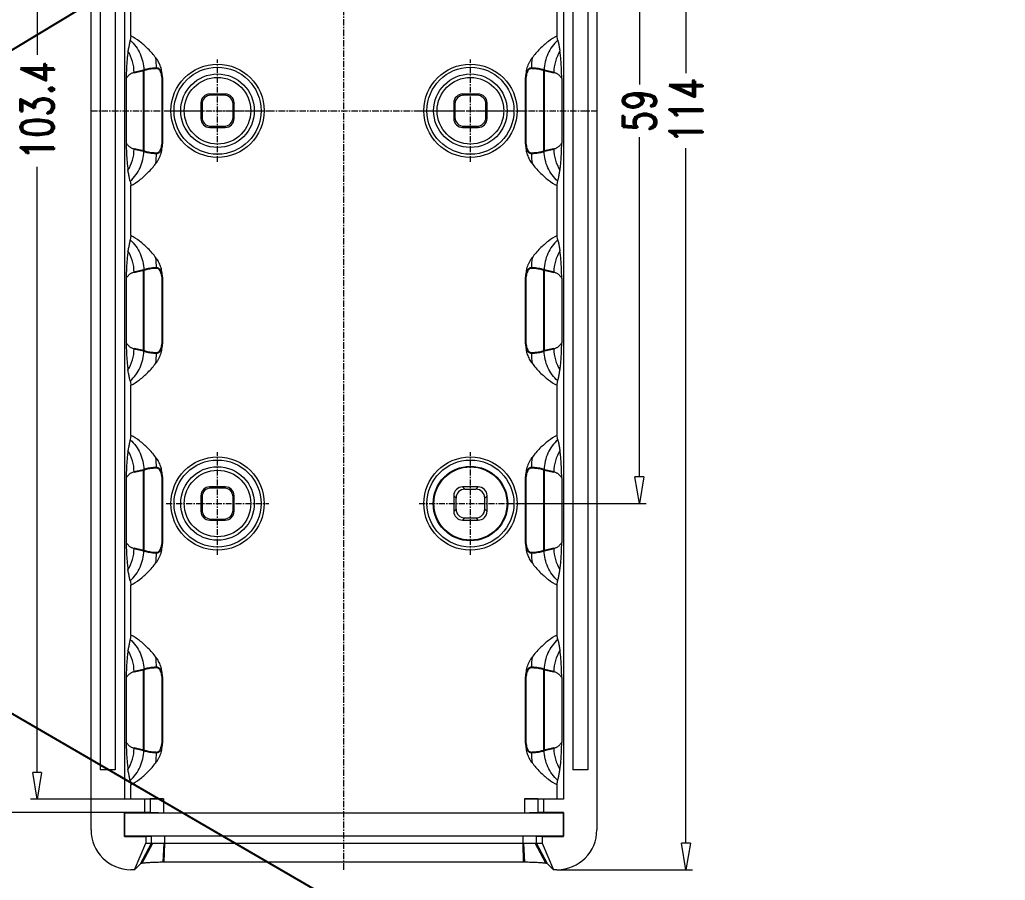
# Model space of a CAD drawing. Header units: inches. Extents: x 3700 to 4563, y 1353 to 2328.
# Drawn here: x 3971.9 to 4045.9, y 2137.3 to 2201.9 of the extents above; entities that cross this region are included whole.
import ezdxf

# ---------------------------------------------------------------- set-up
doc = ezdxf.new("R2010")
doc.units = ezdxf.units.IN
doc.header["$LTSCALE"] = 0.5
doc.linetypes.add('CENTER', pattern=[10.16, 6.35, -1.27, 1.27, -1.27])
doc.layers.add('06___PRT_ALL_SURFS', color=7, linetype='Continuous')
doc.layers.add('dim', color=82, linetype='Continuous', lineweight=9)
doc.layers.add('from', color=7, linetype='Continuous', lineweight=13)
doc.styles.add('ROMAND', font='romand.shx', dxfattribs={"width": 0.75, "bigfont": 'gbcbig.shx'})
doc.dimstyles.new('YanXiu', dxfattribs={"dimtxt": 2.5, "dimasz": 2.2, "dimexe": 1, "dimexo": 0, "dimgap": 0.66, "dimtad": 0, "dimzin": 9, "dimdsep": 46, "dimtxsty": 'ROMAND', "dimblk": 'CLOSEDBLANK', "dimcen": 0, "dimclrd": 3, "dimclre": 3, "dimclrt": 7, "dimazin": 2, "dimtfac": 1, "dimtofl": 0, "dimtmove": 0, "dimatfit": 3, "dimldrblk": 'CLOSEDBLANK', "dimfxl": 1, "dimlwd": 5, "dimlwe": 5, "dimarcsym": 0})

# ---------------------------------------------------------------- blocks, each defined once
blk = doc.blocks.new('_ClosedBlank')
at = {"color": 0, "linetype": 'ByBlock', "lineweight": -2}
for p, q in [((-1, 0.167), (0, 0)), ((-1, 0.167), (-1, -0.167)), ((0, 0), (-1, -0.167))]:
    blk.add_line(p, q, dxfattribs=at)
blk = doc.blocks.new('*D68')
at = {"layer": 'Defpoints', "color": 0, "transparency": 16777216}
for p in [(528.387, 511.591), (518.339, 406.191), (528.387, 406.191)]:
    blk.add_point(p, dxfattribs=at)
at = {"layer": 'dim', "color": 3, "lineweight": 5, "transparency": 16777216}
for p, q in [((528.387, 511.591), (517.839, 511.591)), ((518.339, 509.591), (518.339, 463.096)), ((518.339, 408.191), (518.339, 454.686)), ((528.387, 406.191), (517.839, 406.191))]:
    blk.add_line(p, q, dxfattribs=at)
at = {"layer": 'dim', "color": 3, "lineweight": 5, "transparency": 16777216, "xscale": 2, "yscale": 2, "zscale": 2}
for p, rotation in [((518.339, 511.591), 90), ((518.339, 406.191), 270)]:
    blk.add_blockref('_ClosedBlank', p, dxfattribs=dict(at, rotation=rotation))
at = {"layer": 'dim', "color": 7, "transparency": 16777216, "insert": (518.339, 458.891), "char_height": 2.5, "attachment_point": 5, "rotation": 90, "style": 'ROMAND'}
blk.add_mtext('105.4', dxfattribs=at)
blk = doc.blocks.new('*D67')
at = {"layer": 'Defpoints', "color": 0, "transparency": 16777216}
for p in [(528.39, 510.591), (521.839, 407.191), (528.39, 407.191)]:
    blk.add_point(p, dxfattribs=at)
at = {"layer": 'dim', "color": 3, "lineweight": 5, "transparency": 16777216}
for p, q in [((528.39, 510.591), (521.339, 510.591)), ((521.839, 508.591), (521.839, 463.096)), ((521.839, 409.191), (521.839, 454.686)), ((528.39, 407.191), (521.339, 407.191))]:
    blk.add_line(p, q, dxfattribs=at)
at = {"layer": 'dim', "color": 3, "lineweight": 5, "transparency": 16777216, "xscale": 2, "yscale": 2, "zscale": 2}
for p, rotation in [((521.839, 510.591), 90), ((521.839, 407.191), 270)]:
    blk.add_blockref('_ClosedBlank', p, dxfattribs=dict(at, rotation=rotation))
at = {"layer": 'dim', "color": 7, "transparency": 16777216, "insert": (521.839, 458.891), "char_height": 2.5, "attachment_point": 5, "rotation": 90, "style": 'ROMAND'}
blk.add_mtext('103.4', dxfattribs=at)
blk = doc.blocks.new('*D64')
at = {"layer": 'Defpoints', "color": 0, "transparency": 16777216}
for p in [(560.891, 515.891), (560.891, 401.891), (570.581, 401.891)]:
    blk.add_point(p, dxfattribs=at)
at = {"layer": 'dim', "color": 3, "lineweight": 5, "transparency": 16777216}
for p, q in [((560.891, 515.891), (571.081, 515.891)), ((570.581, 513.891), (570.581, 461.712)), ((570.581, 403.891), (570.581, 456.069)), ((560.891, 401.891), (571.081, 401.891))]:
    blk.add_line(p, q, dxfattribs=at)
at = {"layer": 'dim', "color": 3, "lineweight": 5, "transparency": 16777216, "xscale": 2, "yscale": 2, "zscale": 2}
for p, rotation in [((570.581, 515.891), 90), ((570.581, 401.891), 270)]:
    blk.add_blockref('_ClosedBlank', p, dxfattribs=dict(at, rotation=rotation))
at = {"layer": 'dim', "color": 7, "transparency": 16777216, "insert": (570.581, 458.891), "char_height": 2.5, "attachment_point": 5, "rotation": 90, "style": 'ROMAND'}
blk.add_mtext('114', dxfattribs=at)
blk = doc.blocks.new('*D63')
at = {"layer": 'Defpoints', "color": 0, "transparency": 16777216}
for p in [(558.237, 488.391), (567.081, 488.391), (558.237, 429.391)]:
    blk.add_point(p, dxfattribs=at)
at = {"layer": 'dim', "color": 3, "lineweight": 5, "transparency": 16777216}
for p, q in [((558.237, 488.391), (567.581, 488.391)), ((567.081, 486.391), (567.081, 460.864)), ((567.081, 431.391), (567.081, 456.918)), ((558.237, 429.391), (567.581, 429.391))]:
    blk.add_line(p, q, dxfattribs=at)
at = {"layer": 'dim', "color": 3, "lineweight": 5, "transparency": 16777216, "xscale": 2, "yscale": 2, "zscale": 2}
for p, rotation in [((567.081, 488.391), 90), ((567.081, 429.391), 270)]:
    blk.add_blockref('_ClosedBlank', p, dxfattribs=dict(at, rotation=rotation))
at = {"layer": 'dim', "color": 7, "transparency": 16777216, "insert": (567.081, 458.891), "char_height": 2.5, "attachment_point": 5, "rotation": 90, "style": 'ROMAND'}
blk.add_mtext('59', dxfattribs=at)
blk = doc.blocks.new('*u75')
at = {"color": 1, "linetype": 'CENTER', "ltscale": 0.152}
for p, q in [((0, -57), (0, 57)), ((-19, 0), (19, 0))]:
    blk.add_line(p, q, dxfattribs=at)
at = {"color": 7, "linetype": 'Continuous'}
for p, q in [((-19, -54.004), (-19, 54.004)), ((19, 54.004), (19, -54.004)), ((-16.497, 51.7), (-16.497, -51.7)), ((16.497, 51.7), (16.497, -51.7)), ((-18.31, 49.51), (-18.31, -49.51)), ((-17.19, 49.51), (-17.19, -49.51)), ((17.19, 49.51), (17.19, -49.51)), ((18.31, 49.51), (18.31, -49.51)), ((-16.009, 5.622), (-16.009, 9.378)), ((16.009, 5.621), (16.009, 9.379)), ((-16.358, 2.431), (-16.358, -2.431)), ((-13.628, 2.248), (-13.663, 2.248)), ((-13.628, 2.248), (-13.628, -2.248)), ((13.628, 2.248), (13.663, 2.248)), ((13.628, -2.248), (13.628, 2.248)), ((16.358, 2.431), (16.358, -2.431)), ((-10.086, 1.25), (-9.998, 1.163)), ((-8.914, 1.25), (-10.086, 1.25)), ((-9.002, 1.163), (-9.998, 1.163)), ((-8.914, 1.25), (-9.002, 1.163)), ((10.086, 1.25), (8.914, 1.25)), ((8.914, 1.25), (9.002, 1.163)), ((9.998, 1.163), (9.002, 1.163)), ((10.086, 1.25), (9.998, 1.163)), ((-10.75, 0.586), (-10.75, -0.586)), ((-10.75, 0.586), (-10.663, 0.498)), ((-10.663, 0.498), (-10.663, -0.498)), ((-8.25, 0.586), (-8.337, 0.498)), ((-8.337, -0.498), (-8.337, 0.498)), ((-8.25, -0.586), (-8.25, 0.586)), ((8.25, 0.586), (8.25, -0.586)), ((8.25, 0.586), (8.337, 0.498)), ((8.337, 0.498), (8.337, -0.498)), ((10.75, 0.586), (10.663, 0.498)), ((10.663, -0.498), (10.663, 0.498)), ((10.75, -0.586), (10.75, 0.586)), ((-10.75, -0.586), (-10.663, -0.498)), ((-8.25, -0.586), (-8.337, -0.498)), ((8.25, -0.586), (8.337, -0.498)), ((10.75, -0.586), (10.663, -0.498)), ((-10.086, -1.25), (-9.998, -1.163)), ((-10.086, -1.25), (-8.914, -1.25)), ((-9.998, -1.163), (-9.002, -1.163)), ((-8.914, -1.25), (-9.002, -1.163)), ((8.914, -1.25), (9.002, -1.163)), ((8.914, -1.25), (10.086, -1.25)), ((9.002, -1.163), (9.998, -1.163)), ((10.086, -1.25), (9.998, -1.163)), ((-13.628, -2.248), (-13.663, -2.248)), ((13.628, -2.248), (13.663, -2.248)), ((-16.009, -9.378), (-16.009, -5.622)), ((16.009, -9.379), (16.009, -5.621)), ((-16.358, -12.569), (-16.358, -17.431)), ((16.358, -12.569), (16.358, -17.431)), ((-13.628, -12.752), (-13.663, -12.752)), ((-13.628, -12.752), (-13.628, -17.248)), ((13.628, -12.752), (13.663, -12.752)), ((13.628, -17.248), (13.628, -12.752)), ((-13.628, -17.248), (-13.663, -17.248)), ((13.628, -17.248), (13.663, -17.248)), ((-16.009, -24.378), (-16.009, -20.622)), ((16.009, -24.379), (16.009, -20.621)), ((-16.358, -27.569), (-16.358, -32.431)), ((-13.628, -27.752), (-13.663, -27.752)), ((-13.628, -27.752), (-13.628, -32.248)), ((13.628, -27.752), (13.663, -27.752)), ((13.628, -32.248), (13.628, -27.752)), ((16.358, -27.569), (16.358, -32.431)), ((-8.914, -28.25), (-10.086, -28.25)), ((-10.086, -28.25), (-9.998, -28.337)), ((-9.002, -28.337), (-9.998, -28.337)), ((-8.914, -28.25), (-9.002, -28.337)), ((10.086, -28.25), (8.914, -28.25)), ((8.914, -28.25), (9.085, -28.421)), ((9.085, -28.421), (9.915, -28.421)), ((10.086, -28.25), (9.915, -28.421)), ((-10.75, -28.914), (-10.663, -29.002)), ((-10.75, -28.914), (-10.75, -30.086)), ((-10.663, -29.002), (-10.663, -29.998)), ((-8.25, -28.914), (-8.337, -29.002)), ((-8.337, -29.998), (-8.337, -29.002)), ((-8.25, -30.086), (-8.25, -28.914)), ((8.25, -28.914), (8.421, -29.085)), ((8.25, -28.914), (8.25, -30.086)), ((8.421, -29.915), (8.421, -29.085)), ((10.75, -28.914), (10.579, -29.085)), ((10.579, -29.915), (10.579, -29.085)), ((10.75, -30.086), (10.75, -28.914)), ((-10.75, -30.086), (-10.663, -29.998)), ((-8.25, -30.086), (-8.337, -29.998)), ((8.25, -30.086), (8.421, -29.915)), ((10.75, -30.086), (10.579, -29.915)), ((-10.086, -30.75), (-9.998, -30.663)), ((-10.086, -30.75), (-8.914, -30.75)), ((-9.998, -30.663), (-9.002, -30.663)), ((-8.914, -30.75), (-9.002, -30.663)), ((8.914, -30.75), (9.085, -30.579)), ((8.914, -30.75), (10.086, -30.75)), ((9.085, -30.579), (9.915, -30.579)), ((10.086, -30.75), (9.915, -30.579)), ((-13.628, -32.248), (-13.663, -32.248)), ((13.628, -32.248), (13.663, -32.248)), ((-16.009, -39.378), (-16.009, -35.622)), ((16.009, -39.379), (16.009, -35.621)), ((-16.358, -42.569), (-16.358, -47.431)), ((-13.628, -42.752), (-13.663, -42.752)), ((-13.628, -42.752), (-13.628, -47.248)), ((13.628, -42.752), (13.663, -42.752)), ((13.628, -47.248), (13.628, -42.752)), ((16.358, -42.569), (16.358, -47.431)), ((-13.628, -47.248), (-13.663, -47.248)), ((13.628, -47.248), (13.663, -47.248)), ((-17.19, -49.51), (-18.31, -49.51)), ((18.31, -49.51), (17.19, -49.51)), ((-16.009, -51.676), (-16.009, -50.622)), ((16.009, -51.676), (16.009, -50.621)), ((-16.497, -51.7), (-16.009, -51.676)), ((-14.995, -51.7), (-16.497, -51.7)), ((-16.009, -51.676), (-13.558, -51.676)), ((-14.995, -51.7), (-14.557, -51.678)), ((-14.995, -51.7), (-14.995, -52.7)), ((-14.557, -51.678), (-14.557, -52.715)), ((-13.558, -51.676), (-13.558, -52.716)), ((13.558, -51.676), (16.009, -51.676)), ((13.558, -51.676), (13.558, -52.716)), ((14.557, -51.678), (14.995, -51.7)), ((14.557, -51.678), (14.557, -52.715)), ((16.497, -51.7), (14.995, -51.7)), ((14.995, -51.7), (14.995, -52.7)), ((16.497, -51.7), (16.009, -51.676)), ((-14.995, -52.7), (-16.5, -52.7)), ((-16.5, -52.7), (-16.482, -52.718)), ((-16.5, -52.7), (-16.5, -54.5)), ((-16.482, -52.718), (16.482, -52.718)), ((-16.482, -54.482), (-16.482, -52.718)), ((-14.557, -52.715), (-14.995, -52.7)), ((14.995, -52.7), (14.557, -52.715)), ((16.5, -52.7), (14.995, -52.7)), ((16.5, -52.7), (16.482, -52.718)), ((16.482, -52.718), (16.482, -54.482)), ((16.5, -54.5), (16.5, -52.7)), ((-16.5, -54.5), (-16.482, -54.482)), ((-16.5, -54.5), (-14.894, -54.5)), ((16.482, -54.482), (-16.482, -54.482)), ((-14.894, -54.5), (-14.457, -54.485)), ((-14.894, -54.5), (-14.894, -55)), ((-14.457, -55), (-14.457, -54.485)), ((-13.458, -55), (-13.458, -54.484)), ((13.458, -55), (13.458, -54.484)), ((14.457, -54.485), (14.894, -54.5)), ((14.457, -55), (14.457, -54.485)), ((14.894, -54.5), (16.5, -54.5)), ((14.894, -54.5), (14.894, -55)), ((16.5, -54.5), (16.482, -54.482)), ((-15.746, -57), (-14.894, -55)), ((-15.295, -56.55), (-14.457, -55)), ((-15.161, -56.519), (-14.367, -55)), ((-14.894, -55), (-14.457, -55)), ((-13.584, -56.441), (-13.52, -55)), ((-13.52, -55), (13.52, -55)), ((-13.498, -56.44), (-13.458, -55)), ((13.498, -56.44), (13.458, -55)), ((13.584, -56.441), (13.52, -55)), ((15.161, -56.519), (14.367, -55)), ((14.457, -55), (14.894, -55)), ((15.295, -56.55), (14.457, -55)), ((14.894, -55), (15.746, -57)), ((-15.746, -57), (-16.004, -57)), ((-15.295, -56.55), (-15.746, -57)), ((13.498, -56.44), (-13.498, -56.44)), ((15.746, -57), (15.295, -56.55)), ((16.004, -57), (15.746, -57))]:
    blk.add_line(p, q, dxfattribs=at)
at = {"color": 1, "linetype": 'CENTER', "ltscale": 0.14}
for p, q in [((-9.5, -3.85), (-9.5, 3.85)), ((9.5, -3.85), (9.5, 3.85)), ((-13.35, 0), (-5.65, 0)), ((5.65, 0), (13.35, 0)), ((-9.5, -33.35), (-9.5, -25.65)), ((9.5, -33.35), (9.5, -25.65)), ((-13.35, -29.5), (-5.65, -29.5)), ((5.65, -29.5), (13.35, -29.5))]:
    blk.add_line(p, q, dxfattribs=at)
at = {"color": 7, "linetype": 'Continuous'}
for centre, radius in [((-9.5, 0), 3.5), ((-9.5, 0), 3.267), ((9.5, 0), 3.5), ((9.5, 0), 3.267), ((-9.5, 0), 2.762), ((-9.5, 0), 2.5), ((9.5, 0), 2.762), ((9.5, 0), 2.5), ((-9.5, -29.5), 3.5), ((-9.5, -29.5), 3.267), ((9.5, -29.5), 3.5), ((9.5, -29.5), 3.267), ((-9.5, -29.5), 2.762), ((-9.5, -29.5), 2.5), ((9.5, -29.5), 2.801), ((9.5, -29.5), 2.75)]:
    blk.add_circle(centre, radius, dxfattribs=at)
for centre, radius, start, end in [((-18.851, 2.847), 3.084, 0.6813, 31.70438), ((18.851, 2.847), 3.084, 148.29562, 179.3187), ((-22.846, 3.069), 8.761, 0.92142, 5.86678), ((22.846, 3.069), 8.761, 174.13273, 179.07803), ((-18.851, -2.847), 3.084, 328.29561, 359.3187), ((18.851, -2.847), 3.084, 180.6813, 211.70439), ((-22.846, -3.069), 8.761, 354.13243, 359.07803), ((22.846, -3.069), 8.761, 180.92148, 185.86683), ((-18.851, -12.153), 3.084, 0.6813, 31.70438), ((-22.846, -11.931), 8.761, 0.92142, 5.86678), ((22.846, -11.931), 8.761, 174.13273, 179.07803), ((18.851, -12.153), 3.084, 148.29562, 179.3187), ((-18.851, -17.847), 3.084, 328.29561, 359.3187), ((-22.846, -18.069), 8.761, 354.13243, 359.07803), ((22.846, -18.069), 8.761, 180.92148, 185.86683), ((18.851, -17.847), 3.084, 180.6813, 211.70439), ((-18.851, -27.153), 3.084, 0.6813, 31.70438), ((18.851, -27.153), 3.084, 148.29562, 179.3187), ((-22.846, -26.931), 8.761, 0.92142, 5.86678), ((22.846, -26.931), 8.761, 174.13273, 179.07803), ((-18.851, -32.847), 3.084, 328.29561, 359.3187), ((-22.846, -33.069), 8.761, 354.13243, 359.07803), ((22.846, -33.069), 8.761, 180.92148, 185.86683), ((18.851, -32.847), 3.084, 180.6813, 211.70439), ((-18.851, -42.153), 3.084, 0.6813, 31.70438), ((18.851, -42.153), 3.084, 148.29562, 179.3187), ((-22.846, -41.931), 8.761, 0.92142, 5.86678), ((22.846, -41.931), 8.761, 174.13273, 179.07803), ((-18.851, -47.847), 3.084, 328.29561, 359.3187), ((18.851, -47.847), 3.084, 180.6813, 211.70439), ((-22.846, -48.069), 8.761, 354.13243, 359.07803), ((22.846, -48.069), 8.761, 180.92148, 185.86683), ((-13.497, -67.221), 10.781, 90.00195, 90.46302), ((13.497, -67.226), 10.786, 89.53709, 89.99795)]:
    blk.add_arc(centre, radius, start, end, dxfattribs=at)
for centre, major_axis, ratio, start_param, end_param in [((-10.085, 0.585), (-0.47, 0.47), 0.999695, -0.785246, 0.785246), ((-9.998, 0.498), (-0.47, 0.47), 0.999695, -0.785246, 0.785246), ((-9.002, 0.498), (0.47, 0.47), 0.999695, -0.785246, 0.785246), ((-8.915, 0.585), (0.47, 0.47), 0.999695, -0.785246, 0.785246), ((8.915, 0.585), (-0.47, 0.47), 0.999695, -0.785246, 0.785246), ((9.002, 0.498), (-0.47, 0.47), 0.999695, -0.785246, 0.785246), ((9.998, 0.498), (0.47, 0.47), 0.999695, -0.785246, 0.785246), ((10.085, 0.585), (0.47, 0.47), 0.999695, -0.785246, 0.785246), ((-10.085, -0.585), (0.47, 0.47), 0.999695, -3.926839, -2.356347), ((-9.998, -0.498), (-0.47, -0.47), 0.999695, -0.785246, 0.785246), ((-9.002, -0.498), (0.47, -0.47), 0.999695, -0.785246, 0.785246), ((-8.915, -0.585), (-0.47, 0.47), 0.999695, -3.926839, -2.356347), ((8.915, -0.585), (0.47, 0.47), 0.999695, -3.926839, -2.356347), ((9.002, -0.498), (-0.47, -0.47), 0.999695, -0.785246, 0.785246), ((9.998, -0.498), (0.47, -0.47), 0.999695, -0.785246, 0.785246), ((10.085, -0.585), (-0.47, 0.47), 0.999695, -3.926839, -2.356347), ((-10.085, -28.915), (-0.47, 0.47), 0.999695, -0.785246, 0.785246), ((-9.998, -29.002), (-0.47, 0.47), 0.999695, -0.785246, 0.785246), ((-9.002, -29.002), (0.47, 0.47), 0.999695, -0.785246, 0.785246), ((-8.915, -28.915), (0.47, 0.47), 0.999695, -0.785246, 0.785246), ((8.915, -28.915), (-0.47, 0.47), 0.999695, -0.785246, 0.785246), ((9.086, -29.086), (-0.47, 0.47), 0.999695, -0.785246, 0.785246), ((9.914, -29.086), (0.47, 0.47), 0.999695, -0.785246, 0.785246), ((10.085, -28.915), (0.47, 0.47), 0.999695, -0.785246, 0.785246), ((-10.085, -30.085), (0.47, 0.47), 0.999695, -3.926839, -2.356347), ((-9.998, -29.998), (-0.47, -0.47), 0.999695, -0.785246, 0.785246), ((-9.002, -29.998), (0.47, -0.47), 0.999695, -0.785246, 0.785246), ((-8.915, -30.085), (-0.47, 0.47), 0.999695, -3.926839, -2.356347), ((8.915, -30.085), (0.47, 0.47), 0.999695, -3.926839, -2.356347), ((9.086, -29.914), (-0.47, -0.47), 0.999695, -0.785246, 0.785246), ((9.914, -29.914), (0.47, -0.47), 0.999695, -0.785246, 0.785246), ((10.085, -30.085), (-0.47, 0.47), 0.999695, -3.926839, -2.356347), ((-13.558, -51.678), (1, 0), 0.002618, 1.570796, 3.089233), ((13.558, -51.678), (1, 0), 0.002618, 0.05236, 1.570796), ((-13.558, -52.714), (1, 0), 0.001745, -3.089233, -1.570796), ((13.558, -52.714), (1, 0), 0.001745, -1.570796, -0.05236), ((-15.996, -53.996), (-2.127, -2.127), 0.997265, -0.784029, 0.784029), ((15.996, -53.996), (-2.127, 2.127), 0.997265, 2.357564, 3.925621), ((-13.458, -54.486), (1, 0), 0.001745, 1.570796, 3.089233), ((13.458, -54.486), (1, 0), 0.001745, 0.05236, 1.570796)]:
    blk.add_ellipse(centre, major_axis=major_axis, ratio=ratio, start_param=start_param, end_param=end_param, dxfattribs=at)
for points, start_tangent, end_tangent in [([(-16.063, 5.294), (-16.121, 5.047), (-16.175, 4.773), (-16.227, 4.468)], (-0.242662, -0.970111), (-0.151689, -0.988428)), ([(-16.009, 5.622), (-16.028, 5.488), (-16.046, 5.376), (-16.063, 5.294)], (-0.13778, -0.990463), (-0.242648, -0.970114)), ([(-16.063, 5.294), (-15.638, 4.826), (-15.318, 4.278), (-15.117, 3.674), (-15.043, 3.042)], (0.74632, -0.665588), (0.011837, -0.99993)), ([(-14.131, 3.964), (-14.727, 4.648), (-15.361, 5.209), (-16.009, 5.622)], (-0.618217, 0.786008), (-0.886085, 0.463523)), ([(16.009, 5.621), (15.361, 5.209), (14.727, 4.648), (14.131, 3.964)], (-0.886089, -0.463514), (-0.618246, -0.785985)), ([(16.063, 5.294), (15.638, 4.826), (15.318, 4.278), (15.117, 3.674), (15.043, 3.042)], (-0.74632, -0.665588), (-0.011837, -0.99993)), ([(16.063, 5.294), (16.037, 5.43), (16.009, 5.621)], (-0.242491, 0.970154), (-0.137783, 0.990462)), ([(16.063, 5.294), (16.121, 5.047), (16.175, 4.773), (16.227, 4.468)], (0.242662, -0.970111), (0.151689, -0.988428)), ([(-16.227, 4.468), (-16.251, 4.294), (-16.272, 4.109), (-16.291, 3.915), (-16.308, 3.714), (-16.322, 3.507), (-16.334, 3.295), (-16.344, 3.08), (-16.352, 2.861), (-16.356, 2.643), (-16.358, 2.431)], (-0.151691, -0.988428), (0, -1)), ([(16.358, 2.431), (16.356, 2.64), (16.352, 2.858), (16.344, 3.076), (16.335, 3.29), (16.322, 3.502), (16.308, 3.709), (16.292, 3.911), (16.273, 4.106), (16.251, 4.293), (16.227, 4.468)], (0, 1), (-0.151692, 0.988428)), ([(-13.628, 2.248), (-13.634, 2.501), (-13.653, 2.726), (-13.682, 2.93), (-13.721, 3.12), (-13.773, 3.3), (-13.84, 3.476), (-13.923, 3.647), (-14.02, 3.811), (-14.131, 3.964)], (-0.000545, 1), (-0.618305, 0.785938)), ([(14.131, 3.964), (14.008, 3.792), (13.902, 3.608), (13.815, 3.415), (13.747, 3.217), (13.696, 3.009), (13.66, 2.783), (13.636, 2.533), (13.628, 2.248)], (-0.618308, -0.785936), (-0.000546, -1)), ([(-16.358, 2.431), (-16.318, 2.492), (-16.272, 2.551), (-16.222, 2.609), (-16.165, 2.665), (-16.102, 2.72), (-16.031, 2.77), (-15.952, 2.816), (-15.864, 2.855), (-15.767, 2.883)], (0.531982, 0.846756), (0.976748, 0.214392)), ([(15.767, 2.883), (15.864, 2.855), (15.952, 2.816), (16.032, 2.77), (16.102, 2.719), (16.166, 2.665), (16.222, 2.609), (16.272, 2.551), (16.318, 2.492), (16.358, 2.431)], (0.976749, -0.214388), (0.531978, -0.846758)), ([(-16.358, -2.431), (-16.356, -2.64), (-16.352, -2.858), (-16.344, -3.076), (-16.335, -3.29), (-16.322, -3.502), (-16.308, -3.709), (-16.292, -3.911), (-16.273, -4.106), (-16.251, -4.293), (-16.227, -4.468)], (0, -1), (0.151691, -0.988428)), ([(-15.767, -2.883), (-15.864, -2.855), (-15.952, -2.816), (-16.031, -2.77), (-16.102, -2.72), (-16.165, -2.665), (-16.222, -2.609), (-16.272, -2.551), (-16.318, -2.492), (-16.358, -2.431)], (-0.976748, 0.214392), (-0.531982, 0.846756)), ([(-14.131, -3.964), (-14.008, -3.792), (-13.902, -3.608), (-13.815, -3.415), (-13.747, -3.217), (-13.696, -3.009), (-13.66, -2.783), (-13.636, -2.533), (-13.628, -2.248)], (0.618309, 0.785935), (0.000545, 1)), ([(13.628, -2.248), (13.634, -2.501), (13.653, -2.726), (13.682, -2.93), (13.721, -3.12), (13.773, -3.3), (13.84, -3.476), (13.923, -3.647), (14.02, -3.811), (14.131, -3.964)], (0.000546, -1), (0.618304, -0.785939)), ([(16.358, -2.431), (16.318, -2.492), (16.272, -2.551), (16.222, -2.609), (16.166, -2.665), (16.102, -2.72), (16.031, -2.77), (15.952, -2.816), (15.864, -2.855), (15.767, -2.883)], (-0.531978, -0.846758), (-0.976748, -0.214388)), ([(16.227, -4.468), (16.251, -4.294), (16.272, -4.109), (16.291, -3.915), (16.308, -3.714), (16.322, -3.507), (16.334, -3.295), (16.344, -3.08), (16.352, -2.861), (16.356, -2.643), (16.358, -2.431)], (0.151692, 0.988428), (0, 1)), ([(-16.063, -5.294), (-15.638, -4.826), (-15.318, -4.278), (-15.117, -3.674), (-15.043, -3.042)], (0.74632, 0.665588), (0.011837, 0.99993)), ([(16.063, -5.294), (15.638, -4.826), (15.318, -4.278), (15.117, -3.674), (15.043, -3.042)], (-0.74632, 0.665588), (-0.011837, 0.99993)), ([(-16.009, -5.622), (-15.361, -5.209), (-14.728, -4.649), (-14.131, -3.964)], (0.886085, 0.463523), (0.618217, 0.786007)), ([(14.131, -3.964), (14.727, -4.648), (15.361, -5.209), (16.009, -5.621)], (0.618245, -0.785985), (0.886089, -0.463514)), ([(-16.063, -5.294), (-16.121, -5.047), (-16.175, -4.773), (-16.227, -4.468)], (-0.242662, 0.970111), (-0.151689, 0.988428)), ([(16.063, -5.294), (16.121, -5.047), (16.175, -4.773), (16.227, -4.468)], (0.242662, 0.970111), (0.151689, 0.988428)), ([(-16.063, -5.294), (-16.037, -5.43), (-16.009, -5.622)], (0.242648, -0.970114), (0.13778, -0.990463)), ([(16.009, -5.621), (16.028, -5.489), (16.046, -5.376), (16.063, -5.294)], (0.137783, 0.990462), (0.242491, 0.970154)), ([(-16.009, -9.378), (-16.028, -9.512), (-16.046, -9.624), (-16.063, -9.706)], (-0.13778, -0.990463), (-0.242648, -0.970114)), ([(-14.131, -11.036), (-14.727, -10.352), (-15.361, -9.791), (-16.009, -9.378)], (-0.618217, 0.786008), (-0.886085, 0.463523)), ([(16.009, -9.379), (15.361, -9.791), (14.727, -10.352), (14.131, -11.036)], (-0.886089, -0.463514), (-0.618246, -0.785985)), ([(16.063, -9.706), (16.037, -9.57), (16.009, -9.379)], (-0.242491, 0.970154), (-0.137783, 0.990462)), ([(-16.063, -9.706), (-16.121, -9.953), (-16.175, -10.227), (-16.227, -10.532)], (-0.242662, -0.970111), (-0.151689, -0.988428)), ([(-16.063, -9.706), (-15.638, -10.174), (-15.318, -10.722), (-15.117, -11.326), (-15.043, -11.958)], (0.74632, -0.665588), (0.011837, -0.99993)), ([(16.063, -9.706), (15.638, -10.174), (15.318, -10.722), (15.117, -11.326), (15.043, -11.958)], (-0.74632, -0.665588), (-0.011837, -0.99993)), ([(16.063, -9.706), (16.121, -9.953), (16.175, -10.227), (16.227, -10.532)], (0.242662, -0.970111), (0.151689, -0.988428)), ([(-16.227, -10.532), (-16.251, -10.706), (-16.272, -10.891), (-16.291, -11.085), (-16.308, -11.286), (-16.322, -11.493), (-16.334, -11.705), (-16.344, -11.92), (-16.352, -12.139), (-16.356, -12.357), (-16.358, -12.569)], (-0.151691, -0.988428), (0, -1)), ([(-13.628, -12.752), (-13.634, -12.499), (-13.653, -12.274), (-13.682, -12.07), (-13.721, -11.88), (-13.773, -11.7), (-13.84, -11.524), (-13.923, -11.353), (-14.02, -11.189), (-14.131, -11.036)], (-0.000545, 1), (-0.618305, 0.785938)), ([(14.131, -11.036), (14.008, -11.208), (13.902, -11.392), (13.815, -11.585), (13.747, -11.783), (13.696, -11.991), (13.66, -12.217), (13.636, -12.467), (13.628, -12.752)], (-0.618308, -0.785936), (-0.000546, -1)), ([(16.358, -12.569), (16.356, -12.36), (16.352, -12.142), (16.344, -11.924), (16.335, -11.71), (16.322, -11.498), (16.308, -11.291), (16.292, -11.089), (16.273, -10.894), (16.251, -10.707), (16.227, -10.532)], (0, 1), (-0.151692, 0.988428)), ([(-16.358, -12.569), (-16.318, -12.508), (-16.272, -12.449), (-16.222, -12.391), (-16.165, -12.335), (-16.102, -12.28), (-16.031, -12.23), (-15.952, -12.184), (-15.864, -12.145), (-15.767, -12.117)], (0.531982, 0.846756), (0.976748, 0.214392)), ([(15.767, -12.117), (15.864, -12.145), (15.952, -12.184), (16.032, -12.23), (16.102, -12.281), (16.166, -12.335), (16.222, -12.391), (16.272, -12.449), (16.318, -12.508), (16.358, -12.569)], (0.976749, -0.214388), (0.531978, -0.846758)), ([(-16.358, -17.431), (-16.356, -17.64), (-16.352, -17.858), (-16.344, -18.076), (-16.335, -18.29), (-16.322, -18.502), (-16.308, -18.709), (-16.292, -18.911), (-16.273, -19.106), (-16.251, -19.293), (-16.227, -19.468)], (0, -1), (0.151691, -0.988428)), ([(-15.767, -17.883), (-15.864, -17.855), (-15.952, -17.816), (-16.031, -17.77), (-16.102, -17.72), (-16.165, -17.665), (-16.222, -17.609), (-16.272, -17.551), (-16.318, -17.492), (-16.358, -17.431)], (-0.976748, 0.214392), (-0.531982, 0.846756)), ([(-14.131, -18.964), (-14.008, -18.792), (-13.902, -18.608), (-13.815, -18.415), (-13.747, -18.217), (-13.696, -18.009), (-13.66, -17.783), (-13.636, -17.533), (-13.628, -17.248)], (0.618309, 0.785935), (0.000545, 1)), ([(13.628, -17.248), (13.634, -17.501), (13.653, -17.726), (13.682, -17.93), (13.721, -18.12), (13.773, -18.3), (13.84, -18.476), (13.923, -18.647), (14.02, -18.811), (14.131, -18.964)], (0.000546, -1), (0.618304, -0.785939)), ([(16.358, -17.431), (16.318, -17.492), (16.272, -17.551), (16.222, -17.609), (16.166, -17.665), (16.102, -17.72), (16.031, -17.77), (15.952, -17.816), (15.864, -17.855), (15.767, -17.883)], (-0.531978, -0.846758), (-0.976748, -0.214388)), ([(16.227, -19.468), (16.251, -19.294), (16.272, -19.109), (16.291, -18.915), (16.308, -18.714), (16.322, -18.507), (16.334, -18.295), (16.344, -18.08), (16.352, -17.861), (16.356, -17.643), (16.358, -17.431)], (0.151692, 0.988428), (0, 1)), ([(-16.063, -20.294), (-15.638, -19.826), (-15.318, -19.278), (-15.117, -18.674), (-15.043, -18.042)], (0.74632, 0.665588), (0.011837, 0.99993)), ([(16.063, -20.294), (15.638, -19.826), (15.318, -19.278), (15.117, -18.674), (15.043, -18.042)], (-0.74632, 0.665588), (-0.011837, 0.99993)), ([(-16.009, -20.622), (-15.361, -20.209), (-14.728, -19.649), (-14.131, -18.964)], (0.886085, 0.463523), (0.618217, 0.786007)), ([(14.131, -18.964), (14.727, -19.648), (15.361, -20.209), (16.009, -20.621)], (0.618245, -0.785985), (0.886089, -0.463514)), ([(-16.063, -20.294), (-16.121, -20.047), (-16.175, -19.773), (-16.227, -19.468)], (-0.242662, 0.970111), (-0.151689, 0.988428)), ([(16.063, -20.294), (16.121, -20.047), (16.175, -19.773), (16.227, -19.468)], (0.242662, 0.970111), (0.151689, 0.988428)), ([(-16.063, -20.294), (-16.037, -20.43), (-16.009, -20.622)], (0.242648, -0.970114), (0.13778, -0.990463)), ([(16.009, -20.621), (16.028, -20.489), (16.046, -20.376), (16.063, -20.294)], (0.137783, 0.990462), (0.242491, 0.970154)), ([(-16.009, -24.378), (-16.028, -24.512), (-16.046, -24.624), (-16.063, -24.706)], (-0.13778, -0.990463), (-0.242648, -0.970114)), ([(-14.131, -26.036), (-14.727, -25.352), (-15.361, -24.791), (-16.009, -24.378)], (-0.618217, 0.786008), (-0.886085, 0.463523)), ([(16.009, -24.379), (15.361, -24.791), (14.727, -25.352), (14.131, -26.036)], (-0.886089, -0.463514), (-0.618246, -0.785985)), ([(16.063, -24.706), (16.037, -24.57), (16.009, -24.379)], (-0.242491, 0.970154), (-0.137783, 0.990462)), ([(-16.063, -24.706), (-16.121, -24.953), (-16.175, -25.227), (-16.227, -25.532)], (-0.242662, -0.970111), (-0.151689, -0.988428)), ([(-16.063, -24.706), (-15.638, -25.174), (-15.318, -25.722), (-15.117, -26.326), (-15.043, -26.958)], (0.74632, -0.665588), (0.011837, -0.99993)), ([(16.063, -24.706), (15.638, -25.174), (15.318, -25.722), (15.117, -26.326), (15.043, -26.958)], (-0.74632, -0.665588), (-0.011837, -0.99993)), ([(16.063, -24.706), (16.121, -24.953), (16.175, -25.227), (16.227, -25.532)], (0.242662, -0.970111), (0.151689, -0.988428)), ([(-16.227, -25.532), (-16.251, -25.706), (-16.272, -25.891), (-16.291, -26.085), (-16.308, -26.286), (-16.322, -26.493), (-16.334, -26.705), (-16.344, -26.92), (-16.352, -27.139), (-16.356, -27.357), (-16.358, -27.569)], (-0.151691, -0.988428), (0, -1)), ([(16.358, -27.569), (16.356, -27.36), (16.352, -27.142), (16.344, -26.924), (16.335, -26.71), (16.322, -26.498), (16.308, -26.291), (16.292, -26.089), (16.273, -25.894), (16.251, -25.707), (16.227, -25.532)], (0, 1), (-0.151692, 0.988428)), ([(-13.628, -27.752), (-13.634, -27.499), (-13.653, -27.274), (-13.682, -27.07), (-13.721, -26.88), (-13.773, -26.7), (-13.84, -26.524), (-13.923, -26.353), (-14.02, -26.189), (-14.131, -26.036)], (-0.000545, 1), (-0.618305, 0.785938)), ([(14.131, -26.036), (14.008, -26.208), (13.902, -26.392), (13.815, -26.585), (13.747, -26.783), (13.696, -26.991), (13.66, -27.217), (13.636, -27.467), (13.628, -27.752)], (-0.618308, -0.785936), (-0.000546, -1)), ([(-16.358, -27.569), (-16.318, -27.508), (-16.272, -27.449), (-16.222, -27.391), (-16.165, -27.335), (-16.102, -27.28), (-16.031, -27.23), (-15.952, -27.184), (-15.864, -27.145), (-15.767, -27.117)], (0.531982, 0.846756), (0.976748, 0.214392)), ([(15.767, -27.117), (15.864, -27.145), (15.952, -27.184), (16.032, -27.23), (16.102, -27.281), (16.166, -27.335), (16.222, -27.391), (16.272, -27.449), (16.318, -27.508), (16.358, -27.569)], (0.976749, -0.214388), (0.531978, -0.846758)), ([(-16.358, -32.431), (-16.356, -32.64), (-16.352, -32.858), (-16.344, -33.076), (-16.335, -33.29), (-16.322, -33.502), (-16.308, -33.709), (-16.292, -33.911), (-16.273, -34.106), (-16.251, -34.293), (-16.227, -34.468)], (0, -1), (0.151691, -0.988428)), ([(-15.767, -32.883), (-15.864, -32.855), (-15.952, -32.816), (-16.031, -32.77), (-16.102, -32.72), (-16.165, -32.665), (-16.222, -32.609), (-16.272, -32.551), (-16.318, -32.492), (-16.358, -32.431)], (-0.976748, 0.214392), (-0.531982, 0.846756)), ([(-14.131, -33.964), (-14.008, -33.792), (-13.902, -33.608), (-13.815, -33.415), (-13.747, -33.217), (-13.696, -33.009), (-13.66, -32.783), (-13.636, -32.533), (-13.628, -32.248)], (0.618309, 0.785935), (0.000545, 1)), ([(13.628, -32.248), (13.634, -32.501), (13.653, -32.726), (13.682, -32.93), (13.721, -33.12), (13.773, -33.3), (13.84, -33.476), (13.923, -33.647), (14.02, -33.811), (14.131, -33.964)], (0.000546, -1), (0.618304, -0.785939)), ([(16.358, -32.431), (16.318, -32.492), (16.272, -32.551), (16.222, -32.609), (16.166, -32.665), (16.102, -32.72), (16.031, -32.77), (15.952, -32.816), (15.864, -32.855), (15.767, -32.883)], (-0.531978, -0.846758), (-0.976748, -0.214388)), ([(16.227, -34.468), (16.251, -34.294), (16.272, -34.109), (16.291, -33.915), (16.308, -33.714), (16.322, -33.507), (16.334, -33.295), (16.344, -33.08), (16.352, -32.861), (16.356, -32.643), (16.358, -32.431)], (0.151692, 0.988428), (0, 1)), ([(-16.063, -35.294), (-15.638, -34.826), (-15.318, -34.278), (-15.117, -33.674), (-15.043, -33.042)], (0.74632, 0.665588), (0.011837, 0.99993)), ([(16.063, -35.294), (15.638, -34.826), (15.318, -34.278), (15.117, -33.674), (15.043, -33.042)], (-0.74632, 0.665588), (-0.011837, 0.99993)), ([(-16.009, -35.622), (-15.361, -35.209), (-14.728, -34.649), (-14.131, -33.964)], (0.886085, 0.463523), (0.618217, 0.786007)), ([(14.131, -33.964), (14.727, -34.648), (15.361, -35.209), (16.009, -35.621)], (0.618245, -0.785985), (0.886089, -0.463514)), ([(-16.063, -35.294), (-16.121, -35.047), (-16.175, -34.773), (-16.227, -34.468)], (-0.242662, 0.970111), (-0.151689, 0.988428)), ([(16.063, -35.294), (16.121, -35.047), (16.175, -34.773), (16.227, -34.468)], (0.242662, 0.970111), (0.151689, 0.988428)), ([(-16.063, -35.294), (-16.037, -35.43), (-16.009, -35.622)], (0.242648, -0.970114), (0.13778, -0.990463)), ([(16.009, -35.621), (16.028, -35.489), (16.046, -35.376), (16.063, -35.294)], (0.137783, 0.990462), (0.242491, 0.970154)), ([(-16.063, -39.706), (-16.121, -39.953), (-16.175, -40.227), (-16.227, -40.532)], (-0.242662, -0.970111), (-0.151689, -0.988428)), ([(-16.009, -39.378), (-16.028, -39.512), (-16.046, -39.624), (-16.063, -39.706)], (-0.13778, -0.990463), (-0.242648, -0.970114)), ([(-16.063, -39.706), (-15.638, -40.174), (-15.318, -40.722), (-15.117, -41.326), (-15.043, -41.958)], (0.74632, -0.665588), (0.011837, -0.99993)), ([(-14.131, -41.036), (-14.727, -40.352), (-15.361, -39.791), (-16.009, -39.378)], (-0.618217, 0.786008), (-0.886085, 0.463523)), ([(16.009, -39.379), (15.361, -39.791), (14.727, -40.352), (14.131, -41.036)], (-0.886089, -0.463514), (-0.618246, -0.785985)), ([(16.063, -39.706), (15.638, -40.174), (15.318, -40.722), (15.117, -41.326), (15.043, -41.958)], (-0.74632, -0.665588), (-0.011837, -0.99993)), ([(16.063, -39.706), (16.037, -39.57), (16.009, -39.379)], (-0.242491, 0.970154), (-0.137783, 0.990462)), ([(16.063, -39.706), (16.121, -39.953), (16.175, -40.227), (16.227, -40.532)], (0.242662, -0.970111), (0.151689, -0.988428)), ([(-16.227, -40.532), (-16.251, -40.706), (-16.272, -40.891), (-16.291, -41.085), (-16.308, -41.286), (-16.322, -41.493), (-16.334, -41.705), (-16.344, -41.92), (-16.352, -42.139), (-16.356, -42.357), (-16.358, -42.569)], (-0.151691, -0.988428), (0, -1)), ([(16.358, -42.569), (16.356, -42.36), (16.352, -42.142), (16.344, -41.924), (16.335, -41.71), (16.322, -41.498), (16.308, -41.291), (16.292, -41.089), (16.273, -40.894), (16.251, -40.707), (16.227, -40.532)], (0, 1), (-0.151692, 0.988428)), ([(-13.628, -42.752), (-13.634, -42.499), (-13.653, -42.274), (-13.682, -42.07), (-13.721, -41.88), (-13.773, -41.7), (-13.84, -41.524), (-13.923, -41.353), (-14.02, -41.189), (-14.131, -41.036)], (-0.000545, 1), (-0.618305, 0.785938)), ([(14.131, -41.036), (14.008, -41.208), (13.902, -41.392), (13.815, -41.585), (13.747, -41.783), (13.696, -41.991), (13.66, -42.217), (13.636, -42.467), (13.628, -42.752)], (-0.618308, -0.785936), (-0.000546, -1)), ([(-16.358, -42.569), (-16.318, -42.508), (-16.272, -42.449), (-16.222, -42.391), (-16.165, -42.335), (-16.102, -42.28), (-16.031, -42.23), (-15.952, -42.184), (-15.864, -42.145), (-15.767, -42.117)], (0.531982, 0.846756), (0.976748, 0.214392)), ([(15.767, -42.117), (15.864, -42.145), (15.952, -42.184), (16.032, -42.23), (16.102, -42.281), (16.166, -42.335), (16.222, -42.391), (16.272, -42.449), (16.318, -42.508), (16.358, -42.569)], (0.976749, -0.214388), (0.531978, -0.846758)), ([(-14.131, -48.964), (-14.008, -48.792), (-13.902, -48.608), (-13.815, -48.415), (-13.747, -48.217), (-13.696, -48.009), (-13.66, -47.783), (-13.636, -47.533), (-13.628, -47.248)], (0.618309, 0.785935), (0.000545, 1)), ([(13.628, -47.248), (13.634, -47.501), (13.653, -47.726), (13.682, -47.93), (13.721, -48.12), (13.773, -48.3), (13.84, -48.476), (13.923, -48.647), (14.02, -48.811), (14.131, -48.964)], (0.000546, -1), (0.618304, -0.785939)), ([(-16.358, -47.431), (-16.356, -47.64), (-16.352, -47.858), (-16.344, -48.076), (-16.335, -48.29), (-16.322, -48.502), (-16.308, -48.709), (-16.292, -48.911), (-16.273, -49.106), (-16.251, -49.293), (-16.227, -49.468)], (0, -1), (0.151691, -0.988428)), ([(-15.767, -47.883), (-15.864, -47.855), (-15.952, -47.816), (-16.031, -47.77), (-16.102, -47.72), (-16.165, -47.665), (-16.222, -47.609), (-16.272, -47.551), (-16.318, -47.492), (-16.358, -47.431)], (-0.976748, 0.214392), (-0.531982, 0.846756)), ([(-16.063, -50.294), (-15.638, -49.826), (-15.318, -49.278), (-15.117, -48.674), (-15.043, -48.042)], (0.74632, 0.665588), (0.011837, 0.99993)), ([(16.063, -50.294), (15.638, -49.826), (15.318, -49.278), (15.117, -48.674), (15.043, -48.042)], (-0.74632, 0.665588), (-0.011837, 0.99993)), ([(16.358, -47.431), (16.318, -47.492), (16.272, -47.551), (16.222, -47.609), (16.166, -47.665), (16.102, -47.72), (16.031, -47.77), (15.952, -47.816), (15.864, -47.855), (15.767, -47.883)], (-0.531978, -0.846758), (-0.976748, -0.214388)), ([(16.227, -49.468), (16.251, -49.294), (16.272, -49.109), (16.291, -48.915), (16.308, -48.714), (16.322, -48.507), (16.334, -48.295), (16.344, -48.08), (16.352, -47.861), (16.356, -47.643), (16.358, -47.431)], (0.151692, 0.988428), (0, 1)), ([(-16.063, -50.294), (-16.121, -50.047), (-16.175, -49.773), (-16.227, -49.468)], (-0.242662, 0.970111), (-0.151689, 0.988428)), ([(-16.009, -50.622), (-15.361, -50.209), (-14.728, -49.649), (-14.131, -48.964)], (0.886085, 0.463523), (0.618217, 0.786007)), ([(14.131, -48.964), (14.727, -49.648), (15.361, -50.209), (16.009, -50.621)], (0.618245, -0.785985), (0.886089, -0.463514)), ([(16.063, -50.294), (16.121, -50.047), (16.175, -49.773), (16.227, -49.468)], (0.242662, 0.970111), (0.151689, 0.988428)), ([(-16.063, -50.294), (-16.037, -50.43), (-16.009, -50.622)], (0.242648, -0.970114), (0.13778, -0.990463)), ([(16.009, -50.621), (16.028, -50.489), (16.046, -50.376), (16.063, -50.294)], (0.137783, 0.990462), (0.242491, 0.970154)), ([(-14.457, -55), (-14.429, -54.999), (-14.367, -55)], (1, 0), (1, -0.000038)), ([(-14.367, -55), (-14.225, -54.999), (-14.027, -55), (-13.785, -54.999), (-13.52, -55)], (1, -0.000038), (1, -0.000003)), ([(13.52, -55), (13.786, -54.999), (14.026, -55), (14.224, -54.999), (14.367, -55)], (1, 0.000006), (1, 0.000057)), ([(14.367, -55), (14.428, -54.999), (14.457, -55)], (1, 0.000057), (1, 0)), ([(-15.161, -56.519), (-15.215, -56.526), (-15.255, -56.534), (-15.281, -56.542), (-15.295, -56.55)], (-0.992047, -0.125868), (-0.707107, -0.707107)), ([(-13.584, -56.441), (-14.068, -56.45), (-14.527, -56.468), (-14.905, -56.493), (-15.161, -56.519)], (-0.999967, -0.008109), (-0.992047, -0.125868)), ([(15.161, -56.519), (14.905, -56.493), (14.527, -56.468), (14.068, -56.45), (13.584, -56.441)], (-0.992047, 0.125868), (-0.999967, 0.008109)), ([(15.295, -56.55), (15.281, -56.542), (15.255, -56.534), (15.215, -56.526), (15.161, -56.519)], (-0.707107, 0.707106), (-0.992047, 0.125868))]:
    blk.add_spline(points, degree=3, dxfattribs=dict(at, start_tangent=start_tangent, end_tangent=end_tangent))
at = {"layer": '06___PRT_ALL_SURFS', "color": 7, "linetype": 'Continuous'}
for p, q in [((-15.767, 2.883), (-15.043, 3.042)), ((-15.043, -3.042), (-15.043, 3.042)), ((15.043, 3.042), (15.767, 2.883)), ((15.043, -3.042), (15.043, 3.042)), ((-13.663, 2.248), (-13.663, -2.248)), ((13.663, -2.248), (13.663, 2.248)), ((-15.043, -3.042), (-15.767, -2.883)), ((15.767, -2.883), (15.043, -3.042)), ((-15.767, -12.117), (-15.043, -11.958)), ((-15.043, -18.042), (-15.043, -11.958)), ((15.043, -11.958), (15.767, -12.117)), ((15.043, -18.042), (15.043, -11.958)), ((-13.663, -12.752), (-13.663, -17.248)), ((13.663, -17.248), (13.663, -12.752)), ((-15.043, -18.042), (-15.767, -17.883)), ((15.767, -17.883), (15.043, -18.042)), ((-15.767, -27.117), (-15.043, -26.958)), ((-15.043, -33.042), (-15.043, -26.958)), ((15.043, -26.958), (15.767, -27.117)), ((15.043, -33.042), (15.043, -26.958)), ((-13.663, -27.752), (-13.663, -32.248)), ((13.663, -32.248), (13.663, -27.752)), ((-15.043, -33.042), (-15.767, -32.883)), ((15.767, -32.883), (15.043, -33.042)), ((-15.767, -42.117), (-15.043, -41.958)), ((-15.043, -48.042), (-15.043, -41.958)), ((15.043, -41.958), (15.767, -42.117)), ((15.043, -48.042), (15.043, -41.958)), ((-13.663, -42.752), (-13.663, -47.248)), ((13.663, -47.248), (13.663, -42.752)), ((-15.043, -48.042), (-15.767, -47.883)), ((15.767, -47.883), (15.043, -48.042))]:
    blk.add_line(p, q, dxfattribs=at)
for points, start_tangent, end_tangent in [([(-15.043, 3.042), (-14.946, 3.086), (-14.794, 3.127), (-14.595, 3.162), (-14.356, 3.19), (-14.086, 3.21)], (0.833736, 0.552164), (0.998439, 0.055846)), ([(-14.086, 3.21), (-13.987, 3.192), (-13.894, 3.125), (-13.813, 3.011), (-13.749, 2.859), (-13.701, 2.674), (-13.672, 2.466), (-13.663, 2.248)], (0.998477, 0.055178), (0.000048, -1)), ([(13.663, 2.248), (13.672, 2.466), (13.701, 2.674), (13.749, 2.859), (13.814, 3.012), (13.894, 3.125), (13.987, 3.192), (14.086, 3.21)], (0.000047, 1), (0.99848, -0.05512)), ([(14.086, 3.21), (14.356, 3.19), (14.594, 3.162), (14.794, 3.127), (14.945, 3.086), (15.043, 3.042)], (0.998461, -0.05546), (0.834689, -0.550722)), ([(-13.663, -2.248), (-13.672, -2.466), (-13.701, -2.674), (-13.749, -2.859), (-13.813, -3.011), (-13.894, -3.125), (-13.987, -3.192), (-14.086, -3.21)], (-0.000048, -1), (-0.998476, 0.055179)), ([(14.086, -3.21), (13.987, -3.192), (13.894, -3.125), (13.814, -3.012), (13.749, -2.859), (13.701, -2.674), (13.672, -2.466), (13.663, -2.248)], (-0.99848, -0.055119), (-0.000047, 1)), ([(-14.086, -3.21), (-14.356, -3.19), (-14.595, -3.162), (-14.794, -3.127), (-14.946, -3.086), (-15.043, -3.042)], (-0.998439, 0.055846), (-0.833736, 0.552164)), ([(15.043, -3.042), (14.945, -3.086), (14.794, -3.127), (14.594, -3.162), (14.356, -3.19), (14.086, -3.21)], (-0.834687, -0.550724), (-0.998461, -0.05546)), ([(-15.043, -11.958), (-14.946, -11.914), (-14.794, -11.873), (-14.595, -11.838), (-14.356, -11.81), (-14.086, -11.79)], (0.833736, 0.552164), (0.998439, 0.055846)), ([(-14.086, -11.79), (-13.987, -11.808), (-13.894, -11.875), (-13.813, -11.989), (-13.749, -12.141), (-13.701, -12.326), (-13.672, -12.534), (-13.663, -12.752)], (0.998477, 0.055178), (0.000048, -1)), ([(13.663, -12.752), (13.672, -12.534), (13.701, -12.326), (13.749, -12.141), (13.814, -11.988), (13.894, -11.875), (13.987, -11.808), (14.086, -11.79)], (0.000047, 1), (0.99848, -0.05512)), ([(14.086, -11.79), (14.356, -11.81), (14.594, -11.838), (14.794, -11.873), (14.945, -11.914), (15.043, -11.958)], (0.998461, -0.05546), (0.834689, -0.550722)), ([(-13.663, -17.248), (-13.672, -17.466), (-13.701, -17.674), (-13.749, -17.859), (-13.813, -18.011), (-13.894, -18.125), (-13.987, -18.192), (-14.086, -18.21)], (-0.000048, -1), (-0.998476, 0.055179)), ([(14.086, -18.21), (13.987, -18.192), (13.894, -18.125), (13.814, -18.012), (13.749, -17.859), (13.701, -17.674), (13.672, -17.466), (13.663, -17.248)], (-0.99848, -0.055119), (-0.000047, 1)), ([(-14.086, -18.21), (-14.356, -18.19), (-14.595, -18.162), (-14.794, -18.127), (-14.946, -18.086), (-15.043, -18.042)], (-0.998439, 0.055846), (-0.833736, 0.552164)), ([(15.043, -18.042), (14.945, -18.086), (14.794, -18.127), (14.594, -18.162), (14.356, -18.19), (14.086, -18.21)], (-0.834687, -0.550724), (-0.998461, -0.05546)), ([(-15.043, -26.958), (-14.946, -26.914), (-14.794, -26.873), (-14.595, -26.838), (-14.356, -26.81), (-14.086, -26.79)], (0.833736, 0.552164), (0.998439, 0.055846)), ([(-14.086, -26.79), (-13.987, -26.808), (-13.894, -26.875), (-13.813, -26.989), (-13.749, -27.141), (-13.701, -27.326), (-13.672, -27.534), (-13.663, -27.752)], (0.998477, 0.055178), (0.000048, -1)), ([(13.663, -27.752), (13.672, -27.534), (13.701, -27.326), (13.749, -27.141), (13.814, -26.988), (13.894, -26.875), (13.987, -26.808), (14.086, -26.79)], (0.000047, 1), (0.99848, -0.05512)), ([(14.086, -26.79), (14.356, -26.81), (14.594, -26.838), (14.794, -26.873), (14.945, -26.914), (15.043, -26.958)], (0.998461, -0.05546), (0.834689, -0.550722)), ([(-13.663, -32.248), (-13.672, -32.466), (-13.701, -32.674), (-13.749, -32.859), (-13.813, -33.011), (-13.894, -33.125), (-13.987, -33.192), (-14.086, -33.21)], (-0.000048, -1), (-0.998476, 0.055179)), ([(14.086, -33.21), (13.987, -33.192), (13.894, -33.125), (13.814, -33.012), (13.749, -32.859), (13.701, -32.674), (13.672, -32.466), (13.663, -32.248)], (-0.99848, -0.055119), (-0.000047, 1)), ([(-14.086, -33.21), (-14.356, -33.19), (-14.595, -33.162), (-14.794, -33.127), (-14.946, -33.086), (-15.043, -33.042)], (-0.998439, 0.055846), (-0.833736, 0.552164)), ([(15.043, -33.042), (14.945, -33.086), (14.794, -33.127), (14.594, -33.162), (14.356, -33.19), (14.086, -33.21)], (-0.834687, -0.550724), (-0.998461, -0.05546)), ([(-15.043, -41.958), (-14.946, -41.914), (-14.794, -41.873), (-14.595, -41.838), (-14.356, -41.81), (-14.086, -41.79)], (0.833736, 0.552164), (0.998439, 0.055846)), ([(-14.086, -41.79), (-13.987, -41.808), (-13.894, -41.875), (-13.813, -41.989), (-13.749, -42.141), (-13.701, -42.326), (-13.672, -42.534), (-13.663, -42.752)], (0.998477, 0.055178), (0.000048, -1)), ([(13.663, -42.752), (13.672, -42.534), (13.701, -42.326), (13.749, -42.141), (13.814, -41.988), (13.894, -41.875), (13.987, -41.808), (14.086, -41.79)], (0.000047, 1), (0.99848, -0.05512)), ([(14.086, -41.79), (14.356, -41.81), (14.594, -41.838), (14.794, -41.873), (14.945, -41.914), (15.043, -41.958)], (0.998461, -0.05546), (0.834689, -0.550722)), ([(-13.663, -47.248), (-13.672, -47.466), (-13.701, -47.674), (-13.749, -47.859), (-13.813, -48.011), (-13.894, -48.125), (-13.987, -48.192), (-14.086, -48.21)], (-0.000048, -1), (-0.998476, 0.055179)), ([(14.086, -48.21), (13.987, -48.192), (13.894, -48.125), (13.814, -48.012), (13.749, -47.859), (13.701, -47.674), (13.672, -47.466), (13.663, -47.248)], (-0.99848, -0.055119), (-0.000047, 1)), ([(-14.086, -48.21), (-14.356, -48.19), (-14.595, -48.162), (-14.794, -48.127), (-14.946, -48.086), (-15.043, -48.042)], (-0.998439, 0.055846), (-0.833736, 0.552164)), ([(15.043, -48.042), (14.945, -48.086), (14.794, -48.127), (14.594, -48.162), (14.356, -48.19), (14.086, -48.21)], (-0.834687, -0.550724), (-0.998461, -0.05546))]:
    blk.add_spline(points, degree=3, dxfattribs=dict(at, start_tangent=start_tangent, end_tangent=end_tangent))
at = {"layer": 'dim'}
for base, p1, p2, picture, middle in [((25.695, -57), (16.004, 57), (16.004, -57), '*D64', (25.695, 0)), ((-26.548, -52.7), (-16.5, 52.7), (-16.5, -52.7), '*D68', (-26.548, 0)), ((22.195, 29.5), (13.35, -29.5), (13.35, 29.5), '*D63', (22.195, 0))]:
    dim = blk.add_linear_dim(base=base, p1=p1, p2=p2, angle=90, dimstyle='YanXiu', override={"dimasz": 2, "dimexe": 0.49975, "dimgap": 0.49975}, dxfattribs=at)
    dim.commit()
    dim.dimension.update_dxf_attribs({"geometry": picture, "text_midpoint": middle, "insert": (-544.887, -458.891)})
dim = blk.add_linear_dim(base=(-23.048, -51.7), p1=(-16.497, 51.7), p2=(-16.497, -51.7), angle=90, dimstyle='YanXiu', override={"dimasz": 2, "dimexe": 0.49975, "dimgap": 0.49975}, dxfattribs=at)
dim.commit()
dim.dimension.update_dxf_attribs({"geometry": '*D67', "text_midpoint": (-23.048, 0), "dimtype": 128, "insert": (-544.887, -458.891)})

msp = doc.modelspace()

# ---------------------------------------------------------------- linework, layer by layer
for p, q in [((3700.216, 2036.642), (4184.231, 2327.777)), ((4195.443, 2019.846), (3731.985, 2288.585))]:
    msp.add_line(p, q)

# ---------------------------------------------------------------- block references
at = {"layer": 'from'}
msp.add_blockref('*u75', (3996.23, 2195.112, 0), dxfattribs=at)

doc.saveas('drawing.dxf')
